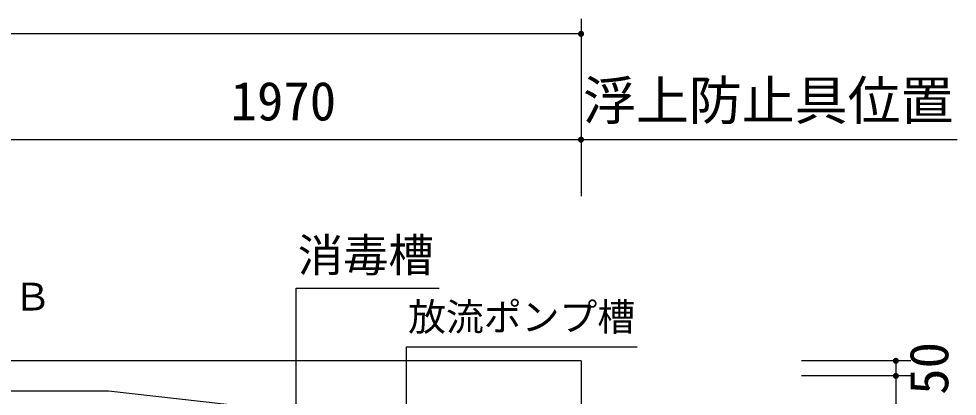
# Model space of a CAD drawing. Units: millimetres, scale not verified. Extents: x -14850 to 14850, y -10500 to 10500.
# Drawn here: x -6578 to -3472, y 2700 to 3949 of the extents above; entities that cross this region are included whole.
import ezdxf
from ezdxf.enums import TextEntityAlignment as Align

# ---------------------------------------------------------------- set-up
doc = ezdxf.new("R2010")
doc.units = ezdxf.units.MM
doc.header["$LTSCALE"] = 50
for name, color, linetype, lineweight in [('0-0_空気管', 4, 'Continuous', 25), ('0-1_躯体', 3, 'Continuous', 25), ('0-2_製作', 5, 'Continuous', 25), ('0-3_機器', 3, 'Continuous', 25)]:
    doc.layers.add(name, color=color, linetype=linetype, lineweight=lineweight)
doc.styles.add('ＭＳ ゴシック', font='')
doc.styles.get('ＭＳ ゴシック').set_extended_font_data('MS Gothic')

msp = doc.modelspace()

# ---------------------------------------------------------------- linework, layer by layer
at = {"layer": '0-0_空気管', "color": 3}
for p, q in [((-5294.45, 2864.07), (-4531.96, 2864.07)), ((-5294.45, 1825.7), (-5294.45, 2864.07))]:
    msp.add_line(p, q, dxfattribs=at)
at = {"layer": '0-1_躯体'}
for p, q in [((-5660.63, 3057.27), (-5187.31, 3057.27)), ((-5660.63, 1776.16), (-5660.63, 3057.27)), ((-6292.2, 2717.32), (-9278.85, 2717.32)), ((-5820.87, 2664.8), (-6280.99, 2716.69))]:
    msp.add_line(p, q, dxfattribs=at)
at = {"layer": '0-1_躯体', "color": 2}
for p, q in [((-3675.2, 2817.32), (-3675.2, 2767.32)), ((-3675.2, 2767.32), (-3675.2, 267.32))]:
    msp.add_line(p, q, dxfattribs=at)
at = {"layer": '0-1_躯体'}
msp.add_arc((-6292.2, 2617.32), 100, 83.56573, 90, dxfattribs=at)
at = {"layer": '0-2_製作', "color": 2}
for p, q in [((-4717.2, 3949.26), (-4717.2, 3362.27)), ((-4717.2, 3899.26), (-9982.2, 3899.26)), ((-6687.2, 3549.26), (-4717.2, 3549.26)), ((-4717.2, 3549.26), (-3472.12, 3549.26)), ((-3625.2, 2817.32), (-3988.05, 2817.32)), ((-3625.2, 2767.32), (-3988.05, 2767.32))]:
    msp.add_line(p, q, dxfattribs=at)
at = {"layer": '0-2_製作'}
for points in [[(-4718.45, 3909.18), (-4727.2, 3899.26), (-4719.68, 3908.95)], [(-4718.45, 3909.18), (-4717.2, 3899.26), (-4727.2, 3899.26)], [(-4719.68, 3908.95), (-4727.2, 3899.26), (-4727.18, 3899.89)], [(-4717.2, 3899.26), (-4727.12, 3898.01), (-4727.2, 3899.26)], [(-4719.68, 3908.95), (-4727.18, 3899.89), (-4720.88, 3908.56)], [(-4720.88, 3908.56), (-4727.18, 3899.89), (-4727.02, 3901.14)], [(-4717.2, 3899.26), (-4726.88, 3896.77), (-4727.12, 3898.01)], [(-4720.88, 3908.56), (-4727.02, 3901.14), (-4722.02, 3908.02)], [(-4722.02, 3908.02), (-4727.02, 3901.14), (-4726.71, 3902.35)], [(-4717.2, 3899.26), (-4726.5, 3895.58), (-4726.88, 3896.77)], [(-4722.02, 3908.02), (-4726.71, 3902.35), (-4723.08, 3907.35)], [(-4723.08, 3907.35), (-4726.71, 3902.35), (-4726.25, 3903.52)], [(-4717.2, 3899.26), (-4725.96, 3894.44), (-4726.5, 3895.58)], [(-4723.08, 3907.35), (-4726.25, 3903.52), (-4724.04, 3906.55)], [(-4724.04, 3906.55), (-4726.25, 3903.52), (-4725.64, 3904.62)], [(-4717.2, 3899.26), (-4725.29, 3893.38), (-4725.96, 3894.44)], [(-4724.04, 3906.55), (-4725.64, 3904.62), (-4724.9, 3905.64)], [(-4717.2, 3899.26), (-4724.49, 3892.42), (-4725.29, 3893.38)], [(-4717.2, 3899.26), (-4723.57, 3891.56), (-4724.49, 3892.42)], [(-4717.2, 3899.26), (-4722.56, 3890.82), (-4723.57, 3891.56)], [(-4717.2, 3889.26), (-4722.56, 3890.82), (-4717.2, 3899.26)], [(-4717.2, 3889.26), (-4721.46, 3890.21), (-4722.56, 3890.82)], [(-4717.2, 3889.26), (-4720.29, 3889.75), (-4721.46, 3890.21)], [(-4717.2, 3889.26), (-4719.07, 3889.44), (-4720.29, 3889.75)], [(-4717.2, 3889.26), (-4717.83, 3889.28), (-4719.07, 3889.44)], [(-4717.2, 3909.26), (-4717.2, 3899.26), (-4718.45, 3909.18)], [(-4716.57, 3909.24), (-4717.2, 3899.26), (-4717.2, 3909.26)], [(-4715.32, 3909.08), (-4717.2, 3899.26), (-4716.57, 3909.24)], [(-4714.11, 3908.77), (-4717.2, 3899.26), (-4715.32, 3909.08)], [(-4712.94, 3908.31), (-4717.2, 3899.26), (-4714.11, 3908.77)], [(-4711.84, 3907.7), (-4717.2, 3899.26), (-4712.94, 3908.31)], [(-4710.82, 3906.97), (-4717.2, 3899.26), (-4711.84, 3907.7)], [(-4709.91, 3906.11), (-4717.2, 3899.26), (-4710.82, 3906.97)], [(-4709.91, 3906.11), (-4707.2, 3899.26), (-4717.2, 3899.26)], [(-4707.2, 3899.26), (-4717.2, 3889.26), (-4717.2, 3899.26)], [(-4707.2, 3899.26), (-4715.94, 3889.34), (-4717.2, 3889.26)], [(-4707.2, 3899.26), (-4714.71, 3889.58), (-4715.94, 3889.34)], [(-4707.22, 3898.63), (-4714.71, 3889.58), (-4707.2, 3899.26)], [(-4707.22, 3898.63), (-4713.52, 3889.96), (-4714.71, 3889.58)], [(-4707.38, 3897.39), (-4713.52, 3889.96), (-4707.22, 3898.63)], [(-4707.38, 3897.39), (-4712.38, 3890.5), (-4713.52, 3889.96)], [(-4707.69, 3896.17), (-4712.38, 3890.5), (-4707.38, 3897.39)], [(-4707.69, 3896.17), (-4711.32, 3891.17), (-4712.38, 3890.5)], [(-4708.15, 3895), (-4711.32, 3891.17), (-4707.69, 3896.17)], [(-4708.15, 3895), (-4710.35, 3891.97), (-4711.32, 3891.17)], [(-4708.75, 3893.9), (-4710.35, 3891.97), (-4708.15, 3895)], [(-4708.75, 3893.9), (-4709.49, 3892.89), (-4710.35, 3891.97)], [(-4709.11, 3905.14), (-4707.2, 3899.26), (-4709.91, 3906.11)], [(-4708.43, 3904.08), (-4707.2, 3899.26), (-4709.11, 3905.14)], [(-4707.9, 3902.94), (-4707.2, 3899.26), (-4708.43, 3904.08)], [(-4707.51, 3901.75), (-4707.2, 3899.26), (-4707.9, 3902.94)], [(-4707.28, 3900.51), (-4707.2, 3899.26), (-4707.51, 3901.75)], [(-4719.68, 3558.95), (-4727.2, 3549.26), (-4727.18, 3549.89)], [(-4719.68, 3558.95), (-4717.2, 3549.26), (-4727.2, 3549.26)], [(-4717.2, 3549.26), (-4727.12, 3548.01), (-4727.2, 3549.26)], [(-4719.68, 3558.95), (-4727.18, 3549.89), (-4720.88, 3558.56)], [(-4720.88, 3558.56), (-4727.18, 3549.89), (-4727.02, 3551.14)], [(-4717.2, 3549.26), (-4726.88, 3546.77), (-4727.12, 3548.01)], [(-4720.88, 3558.56), (-4727.02, 3551.14), (-4722.02, 3558.02)], [(-4722.02, 3558.02), (-4727.02, 3551.14), (-4726.71, 3552.35)], [(-4717.2, 3549.26), (-4726.5, 3545.58), (-4726.88, 3546.77)], [(-4722.02, 3558.02), (-4726.71, 3552.35), (-4723.08, 3557.35)], [(-4723.08, 3557.35), (-4726.71, 3552.35), (-4726.25, 3553.52)], [(-4717.2, 3549.26), (-4725.96, 3544.44), (-4726.5, 3545.58)], [(-4723.08, 3557.35), (-4726.25, 3553.52), (-4724.04, 3556.55)], [(-4724.04, 3556.55), (-4726.25, 3553.52), (-4725.64, 3554.62)], [(-4717.2, 3549.26), (-4725.29, 3543.38), (-4725.96, 3544.44)], [(-4724.04, 3556.55), (-4725.64, 3554.62), (-4724.9, 3555.64)], [(-4717.2, 3549.26), (-4724.49, 3542.42), (-4725.29, 3543.38)], [(-4717.2, 3549.26), (-4723.57, 3541.56), (-4724.49, 3542.42)], [(-4717.2, 3549.26), (-4722.56, 3540.82), (-4723.57, 3541.56)], [(-4717.2, 3539.26), (-4722.56, 3540.82), (-4717.2, 3549.26)], [(-4718.45, 3559.18), (-4717.2, 3549.26), (-4719.68, 3558.95)], [(-4717.2, 3559.26), (-4717.2, 3549.26), (-4718.45, 3559.18)], [(-4716.57, 3559.24), (-4717.2, 3549.26), (-4717.2, 3559.26)], [(-4715.32, 3559.08), (-4717.2, 3549.26), (-4716.57, 3559.24)], [(-4714.11, 3558.77), (-4717.2, 3549.26), (-4715.32, 3559.08)], [(-4712.94, 3558.31), (-4717.2, 3549.26), (-4714.11, 3558.77)], [(-4711.84, 3557.7), (-4717.2, 3549.26), (-4712.94, 3558.31)], [(-4710.82, 3556.97), (-4717.2, 3549.26), (-4711.84, 3557.7)], [(-4710.82, 3556.97), (-4707.2, 3549.26), (-4717.2, 3549.26)], [(-4707.2, 3549.26), (-4717.2, 3539.26), (-4717.2, 3549.26)], [(-4707.2, 3549.26), (-4715.94, 3539.34), (-4717.2, 3539.26)], [(-4707.2, 3549.26), (-4714.71, 3539.58), (-4715.94, 3539.34)], [(-4707.2, 3549.26), (-4713.52, 3539.96), (-4714.71, 3539.58)], [(-4707.22, 3548.63), (-4713.52, 3539.96), (-4707.2, 3549.26)], [(-4707.38, 3547.39), (-4713.52, 3539.96), (-4707.22, 3548.63)], [(-4707.38, 3547.39), (-4712.38, 3540.5), (-4713.52, 3539.96)], [(-4707.69, 3546.17), (-4712.38, 3540.5), (-4707.38, 3547.39)], [(-4707.69, 3546.17), (-4711.32, 3541.17), (-4712.38, 3540.5)], [(-4708.15, 3545), (-4711.32, 3541.17), (-4707.69, 3546.17)], [(-4708.15, 3545), (-4710.35, 3541.97), (-4711.32, 3541.17)], [(-4709.91, 3556.11), (-4707.2, 3549.26), (-4710.82, 3556.97)], [(-4708.75, 3543.9), (-4710.35, 3541.97), (-4708.15, 3545)], [(-4708.75, 3543.9), (-4709.49, 3542.89), (-4710.35, 3541.97)], [(-4709.11, 3555.14), (-4707.2, 3549.26), (-4709.91, 3556.11)], [(-4708.43, 3554.08), (-4707.2, 3549.26), (-4709.11, 3555.14)], [(-4707.9, 3552.94), (-4707.2, 3549.26), (-4708.43, 3554.08)], [(-4707.51, 3551.75), (-4707.2, 3549.26), (-4707.9, 3552.94)], [(-4707.28, 3550.51), (-4707.2, 3549.26), (-4707.51, 3551.75)], [(-4717.2, 3539.26), (-4721.46, 3540.21), (-4722.56, 3540.82)], [(-4717.2, 3539.26), (-4720.29, 3539.75), (-4721.46, 3540.21)], [(-4717.2, 3539.26), (-4719.07, 3539.44), (-4720.29, 3539.75)], [(-4717.2, 3539.26), (-4717.83, 3539.28), (-4719.07, 3539.44)], [(-3677.68, 2827.01), (-3685.2, 2817.32), (-3685.18, 2817.95)], [(-3677.68, 2827.01), (-3675.2, 2817.32), (-3685.2, 2817.32)], [(-3677.68, 2827.01), (-3685.18, 2817.95), (-3678.88, 2826.62)], [(-3678.88, 2826.62), (-3685.18, 2817.95), (-3685.02, 2819.2)], [(-3678.88, 2826.62), (-3685.02, 2819.2), (-3680.01, 2826.09)], [(-3676.45, 2827.24), (-3675.2, 2817.32), (-3677.68, 2827.01)], [(-3675.2, 2827.32), (-3675.2, 2817.32), (-3676.45, 2827.24)], [(-3674.57, 2827.3), (-3675.2, 2817.32), (-3675.2, 2827.32)], [(-3673.32, 2827.15), (-3675.2, 2817.32), (-3674.57, 2827.3)], [(-3672.11, 2826.83), (-3675.2, 2817.32), (-3673.32, 2827.15)], [(-3670.94, 2826.37), (-3675.2, 2817.32), (-3672.11, 2826.83)], [(-3675.2, 2817.32), (-3685.12, 2816.07), (-3685.2, 2817.32)], [(-3675.2, 2817.32), (-3684.88, 2814.84), (-3685.12, 2816.07)], [(-3680.01, 2826.09), (-3685.02, 2819.2), (-3684.71, 2820.41)], [(-3675.2, 2817.32), (-3684.49, 2813.64), (-3684.88, 2814.84)], [(-3680.01, 2826.09), (-3684.71, 2820.41), (-3681.07, 2825.41)], [(-3681.07, 2825.41), (-3684.71, 2820.41), (-3684.24, 2821.58)], [(-3675.2, 2817.32), (-3683.96, 2812.51), (-3684.49, 2813.64)], [(-3681.07, 2825.41), (-3684.24, 2821.58), (-3682.04, 2824.61)], [(-3682.04, 2824.61), (-3684.24, 2821.58), (-3683.64, 2822.68)], [(-3675.2, 2817.32), (-3683.29, 2811.44), (-3683.96, 2812.51)], [(-3682.04, 2824.61), (-3683.64, 2822.68), (-3682.9, 2823.7)], [(-3675.2, 2817.32), (-3682.49, 2810.48), (-3683.29, 2811.44)], [(-3675.2, 2817.32), (-3681.57, 2809.62), (-3682.49, 2810.48)], [(-3675.2, 2817.32), (-3680.55, 2808.88), (-3681.57, 2809.62)], [(-3675.2, 2807.32), (-3680.55, 2808.88), (-3675.2, 2817.32)], [(-3675.2, 2807.32), (-3679.45, 2808.27), (-3680.55, 2808.88)], [(-3675.2, 2807.32), (-3678.29, 2807.81), (-3679.45, 2808.27)], [(-3675.2, 2807.32), (-3677.07, 2807.5), (-3678.29, 2807.81)], [(-3675.2, 2807.32), (-3675.82, 2807.34), (-3677.07, 2807.5)], [(-3669.84, 2825.77), (-3675.2, 2817.32), (-3670.94, 2826.37)], [(-3668.82, 2825.03), (-3675.2, 2817.32), (-3669.84, 2825.77)], [(-3668.82, 2825.03), (-3665.2, 2817.32), (-3675.2, 2817.32)], [(-3665.2, 2817.32), (-3675.2, 2807.32), (-3675.2, 2817.32)], [(-3665.2, 2817.32), (-3673.94, 2807.4), (-3675.2, 2807.32)], [(-3665.2, 2817.32), (-3672.71, 2807.64), (-3673.94, 2807.4)], [(-3665.2, 2817.32), (-3671.52, 2808.03), (-3672.71, 2807.64)], [(-3665.22, 2816.69), (-3671.52, 2808.03), (-3665.2, 2817.32)], [(-3665.37, 2815.45), (-3671.52, 2808.03), (-3665.22, 2816.69)], [(-3665.37, 2815.45), (-3670.38, 2808.56), (-3671.52, 2808.03)], [(-3665.69, 2814.23), (-3670.38, 2808.56), (-3665.37, 2815.45)], [(-3665.69, 2814.23), (-3669.32, 2809.23), (-3670.38, 2808.56)], [(-3666.15, 2813.07), (-3669.32, 2809.23), (-3665.69, 2814.23)], [(-3666.15, 2813.07), (-3668.35, 2810.03), (-3669.32, 2809.23)], [(-3667.91, 2824.17), (-3665.2, 2817.32), (-3668.82, 2825.03)], [(-3666.75, 2811.96), (-3668.35, 2810.03), (-3666.15, 2813.07)], [(-3666.75, 2811.96), (-3667.49, 2810.95), (-3668.35, 2810.03)], [(-3667.11, 2823.2), (-3665.2, 2817.32), (-3667.91, 2824.17)], [(-3666.43, 2822.14), (-3665.2, 2817.32), (-3667.11, 2823.2)], [(-3665.9, 2821), (-3665.2, 2817.32), (-3666.43, 2822.14)], [(-3665.51, 2819.81), (-3665.2, 2817.32), (-3665.9, 2821)], [(-3665.28, 2818.58), (-3665.2, 2817.32), (-3665.51, 2819.81)], [(-3677.68, 2777.01), (-3685.2, 2767.32), (-3685.18, 2767.95)], [(-3677.68, 2777.01), (-3675.2, 2767.32), (-3685.2, 2767.32)], [(-3675.2, 2767.32), (-3685.12, 2766.07), (-3685.2, 2767.32)], [(-3677.68, 2777.01), (-3685.18, 2767.95), (-3678.88, 2776.62)], [(-3678.88, 2776.62), (-3685.18, 2767.95), (-3685.02, 2769.2)], [(-3675.2, 2767.32), (-3684.88, 2764.84), (-3685.12, 2766.07)], [(-3678.88, 2776.62), (-3685.02, 2769.2), (-3680.01, 2776.09)], [(-3680.01, 2776.09), (-3685.02, 2769.2), (-3684.71, 2770.41)], [(-3675.2, 2767.32), (-3684.49, 2763.64), (-3684.88, 2764.84)], [(-3680.01, 2776.09), (-3684.71, 2770.41), (-3681.07, 2775.41)], [(-3681.07, 2775.41), (-3684.71, 2770.41), (-3684.24, 2771.58)], [(-3675.2, 2767.32), (-3683.96, 2762.51), (-3684.49, 2763.64)], [(-3681.07, 2775.41), (-3684.24, 2771.58), (-3682.04, 2774.61)], [(-3682.04, 2774.61), (-3684.24, 2771.58), (-3683.64, 2772.68)], [(-3675.2, 2767.32), (-3683.29, 2761.44), (-3683.96, 2762.51)], [(-3682.04, 2774.61), (-3683.64, 2772.68), (-3682.9, 2773.7)], [(-3675.2, 2767.32), (-3682.49, 2760.48), (-3683.29, 2761.44)], [(-3675.2, 2767.32), (-3681.57, 2759.62), (-3682.49, 2760.48)], [(-3675.2, 2767.32), (-3680.55, 2758.88), (-3681.57, 2759.62)], [(-3675.2, 2757.32), (-3680.55, 2758.88), (-3675.2, 2767.32)], [(-3676.45, 2777.24), (-3675.2, 2767.32), (-3677.68, 2777.01)], [(-3675.2, 2777.32), (-3675.2, 2767.32), (-3676.45, 2777.24)], [(-3674.57, 2777.3), (-3675.2, 2767.32), (-3675.2, 2777.32)], [(-3673.32, 2777.15), (-3675.2, 2767.32), (-3674.57, 2777.3)], [(-3672.11, 2776.83), (-3675.2, 2767.32), (-3673.32, 2777.15)], [(-3670.94, 2776.37), (-3675.2, 2767.32), (-3672.11, 2776.83)], [(-3669.84, 2775.77), (-3675.2, 2767.32), (-3670.94, 2776.37)], [(-3668.82, 2775.03), (-3675.2, 2767.32), (-3669.84, 2775.77)], [(-3668.82, 2775.03), (-3665.2, 2767.32), (-3675.2, 2767.32)], [(-3665.2, 2767.32), (-3675.2, 2757.32), (-3675.2, 2767.32)], [(-3665.2, 2767.32), (-3673.94, 2757.4), (-3675.2, 2757.32)], [(-3665.2, 2767.32), (-3672.71, 2757.64), (-3673.94, 2757.4)], [(-3665.2, 2767.32), (-3671.52, 2758.03), (-3672.71, 2757.64)], [(-3665.22, 2766.69), (-3671.52, 2758.03), (-3665.2, 2767.32)], [(-3665.37, 2765.45), (-3671.52, 2758.03), (-3665.22, 2766.69)], [(-3665.37, 2765.45), (-3670.38, 2758.56), (-3671.52, 2758.03)], [(-3665.69, 2764.23), (-3670.38, 2758.56), (-3665.37, 2765.45)], [(-3667.91, 2774.17), (-3665.2, 2767.32), (-3668.82, 2775.03)], [(-3667.11, 2773.2), (-3665.2, 2767.32), (-3667.91, 2774.17)], [(-3666.43, 2772.14), (-3665.2, 2767.32), (-3667.11, 2773.2)], [(-3665.9, 2771), (-3665.2, 2767.32), (-3666.43, 2772.14)], [(-3665.51, 2769.81), (-3665.2, 2767.32), (-3665.9, 2771)], [(-3665.28, 2768.58), (-3665.2, 2767.32), (-3665.51, 2769.81)], [(-3675.2, 2757.32), (-3679.45, 2758.27), (-3680.55, 2758.88)], [(-3675.2, 2757.32), (-3678.29, 2757.81), (-3679.45, 2758.27)], [(-3675.2, 2757.32), (-3677.07, 2757.5), (-3678.29, 2757.81)], [(-3675.2, 2757.32), (-3675.82, 2757.34), (-3677.07, 2757.5)], [(-3665.69, 2764.23), (-3669.32, 2759.23), (-3670.38, 2758.56)], [(-3666.15, 2763.06), (-3669.32, 2759.23), (-3665.69, 2764.23)], [(-3666.15, 2763.06), (-3668.35, 2760.03), (-3669.32, 2759.23)], [(-3666.75, 2761.96), (-3668.35, 2760.03), (-3666.15, 2763.06)], [(-3666.75, 2761.96), (-3667.49, 2760.95), (-3668.35, 2760.03)]]:
    msp.add_solid(points, dxfattribs=at)
at = {"layer": '0-3_機器', "color": 2}
for q in [(-9982.2, 2817.32), (-4717.2, 217.32)]:
    msp.add_line((-4717.2, 2817.32), q, dxfattribs=at)

# ---------------------------------------------------------------- texts
at = {"layer": '0-0_空気管', "style": 'ＭＳ ゴシック'}
msp.add_text('\u3000放流ポンプ槽\u3000', height=91.79, dxfattribs=at).set_placement((-5414.7, 2889.31), align=Align.BOTTOM_LEFT)
at = {"layer": '0-1_躯体', "color": 4, "style": 'ＭＳ ゴシック'}
for s, height, p in [('\u3000消毒槽\u3000', 110, (-5804.99, 3079.13)), ('Ｂ', 91.79, (-6595.4, 2956.23))]:
    msp.add_text(s, height=height, dxfattribs=at).set_placement(p, align=Align.BOTTOM_LEFT)
at = {"layer": '0-2_製作', "color": 4, "style": 'ＭＳ ゴシック'}
for s, p in [('浮上防止具位置', (-4710.82, 3576.18)), ('1970', (-5877.2, 3574.26))]:
    msp.add_text(s, height=128.4, dxfattribs=at).set_placement(p, align=Align.BOTTOM_LEFT)
msp.add_text('50', height=128.4, rotation=90, dxfattribs=at).set_placement((-3463.31, 2704.82), align=Align.BOTTOM_LEFT)

doc.saveas('drawing.dxf')
